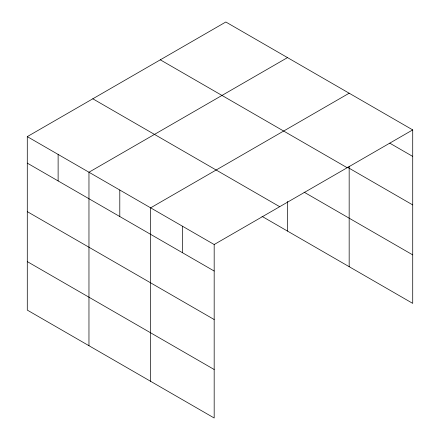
<?xml version="1.0" encoding="UTF-8"?>
<svg xmlns="http://www.w3.org/2000/svg" width="440" height="440" viewBox="0 0 440 440"><rect width="100%" height="100%" fill="white"/><g stroke="black" fill="none" stroke-linecap="round" stroke-linejoin="round"><path stroke-width="0.66" d="M27.286 136.626L214.176 244.525L214.176 418L27.286 310.101L27.286 136.626L225.825 22L412.715 129.899L412.715 303.375L261.998 216.359M287.496 57.607L88.963 172.232L88.963 345.708M349.168 93.214L150.634 207.84L150.634 381.315M214.176 244.525L412.715 129.899M389.769 143.16L412.715 156.409M347.391 167.195L412.715 204.908M160.303 59.824L347.199 167.728M304.101 192.17L412.715 254.876M92.802 98.797L279.697 206.696M27.286 163.13L214.176 271.029M27.286 211.629L214.176 319.528M27.286 261.602L214.176 369.501M349.168 166.199L349.168 266.69M287.496 201.443L287.496 231.083M182.407 226.182L182.407 252.687M119.796 190.036L119.796 216.541M58.124 154.429L58.124 180.934"/></g></svg>
